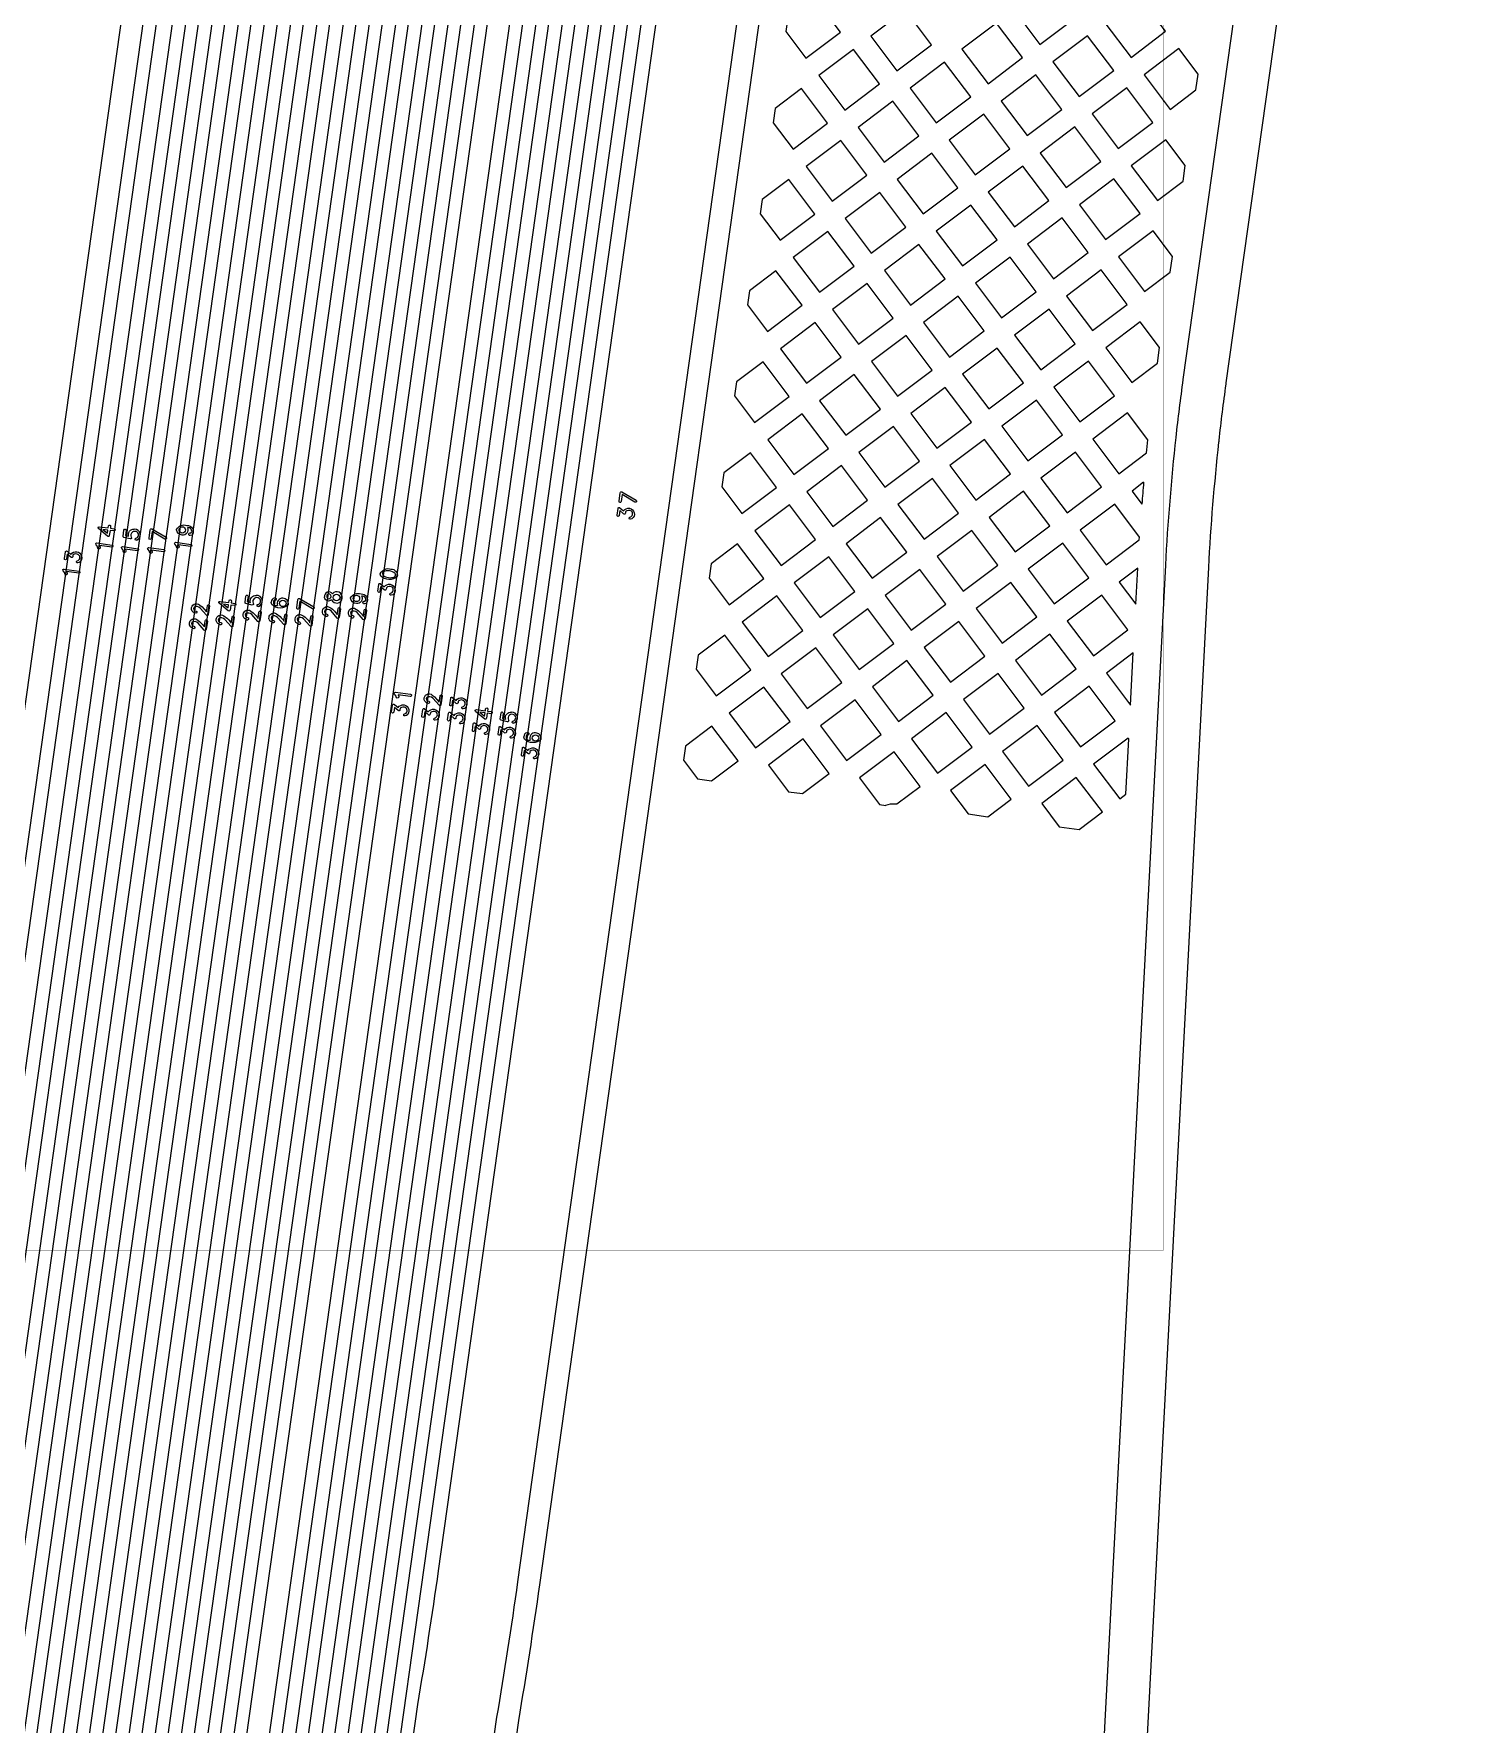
# Model space of a CAD drawing. Extents: x 150 to 463, y 50 to 272.
# Drawn here: x 200.52 to 207.08, y 160.93 to 168.73 of the extents above; entities that cross this region are included whole.
import ezdxf

# ---------------------------------------------------------------- set-up
doc = ezdxf.new("R2010")
doc.units = 0
for name, color, linetype in [('bak_bak_btr2-bcq4636', 9, 'Continuous'), ('bak_outline', 8, 'Continuous'), ('biaozhu1', 5, 'Continuous'), ('quyukuang', 6, 'Continuous')]:
    doc.layers.add(name, color=color, linetype=linetype)

msp = doc.modelspace()

# ---------------------------------------------------------------- linework, layer by layer
at = {"layer": 'bak_bak_btr2-bcq4636'}
for p, q in [((205.6391, 166.66), (205.5853, 166.6196)), ((205.5853, 166.6196), (205.6306, 166.5595)), ((205.6115, 166.2637), (205.5263, 166.1995)), ((205.6028, 166.098), (205.6115, 166.2637)), ((205.5263, 166.1995), (205.6028, 166.098)), ((205.591, 165.8727), (205.4673, 165.7795)), ((205.5784, 165.632), (205.591, 165.8727)), ((205.4673, 165.7795), (205.5784, 165.632))]:
    msp.add_line(p, q, dxfattribs=at)
for points in [[(197.7313, 176.243), (205.2841, 175.1815, -0.356301), (205.3224, 175.1308), (205.1661, 174.0018, -0.254367), (205.1339, 173.9662, 0.057694), (205.084, 173.9485, -0.021917), (205.076, 173.9449, 0.238795), (205.0018, 173.8598, -0.099756), (204.9688, 173.7616, 0.095513), (204.944, 173.6893), (204.9318, 173.6023, -0.198906), (204.8403, 173.4471, 0.10765), (204.7897, 173.3882, -0.199655), (204.4845, 173.1424, 0.090327), (204.3403, 173.0703, 0.167485), (204.1238, 172.7046), (204.0765, 172.3676, -0.147204), (203.8883, 171.9594, 0.147251), (203.7143, 171.5827), (201.9776, 159.2256, -0.090975)], [(200.8085, 159.3897), (202.6739, 172.6631, 0.198916), (202.5557, 173.1202), (202.2984, 173.4616, -0.200837), (202.2927, 173.484), (202.2994, 173.5319), (202.2617, 173.5819, -0.162415), (202.2459, 173.6433), (202.3044, 174.06, -0.441313), (202.3698, 174.0963, 1.409613), (202.2847, 174.5222, -0.328681), (202.2245, 174.5284, 0.345538), (201.9413, 174.5497, -0.387705), (201.8732, 174.56, 0.356789), (201.5884, 174.6195, -0.324835), (201.5291, 174.6281, 0.307569), (201.2745, 174.6729, -0.333433), (201.2149, 174.6864, 0.347764), (200.9349, 174.7417, -0.32815), (200.8749, 174.7514, 0.356132), (200.5863, 174.784, -0.385601), (200.5189, 174.7953, 0.366623)], [(200.0975, 174.6797, 0.149414), (200.1336, 174.5382, -0.05097), (200.1364, 174.5323, 0.124583), (200.3111, 174.3951, -0.127127), (200.7008, 174.085), (201.6135, 172.8738, -0.198996), (201.7315, 172.4179), (200.0287, 160.3019, -0.012848), (199.9408, 159.7753), (199.8943, 159.4443, -0.170085), (197.6678, 155.1352, 0.036039), (197.3116, 154.6933, 0.094193), (196.7135, 153.3478), (196.6963, 153.2688, 0.017656), (196.6469, 152.995), (190.1975, 107.1057, 0.197313)], [(190.1382, 107.1141), (196.5875, 153.0035, -0.017657), (196.6377, 153.2815), (196.6552, 153.3614, -0.130859), (197.626, 155.1782, 0.170248), (199.8355, 159.4564), (199.8818, 159.7859, 0.012866), (199.9693, 160.3103), (201.6721, 172.4263, 0.198996), (201.5657, 172.8377), (200.653, 174.0489, 0.127162), (200.2866, 174.3404, -0.122223), (200.0918, 174.4921, -0.174433), (200.0762, 174.5076, -0.034462), (200.0733, 174.511, 0.138387), (199.9569, 174.5998)], [(200.4712, 174.6153, 0.202262), (200.4983, 174.498, -0.1152), (200.5053, 174.485, 0.024082), (200.6118, 174.3706, -0.038219), (200.7818, 174.1777), (201.7096, 172.9457, -0.198783), (201.8502, 172.4013), (200.1474, 160.2853, -0.012779), (200.0591, 159.7553), (200.0132, 159.4268, -0.169928), (197.7531, 155.0504, 0.035783), (197.4103, 154.6249, 0.094144), (196.8306, 153.3211), (196.8135, 153.2435, 0.017658), (196.7655, 152.978), (190.3163, 107.0893, 0.19731)], [(190.2569, 107.0976), (196.7062, 152.9865, -0.017658), (196.755, 153.2562), (196.7722, 153.3346, -0.130433), (197.7099, 155.0919, -0.01794), (197.7113, 155.0933, 0.021406), (198.152, 155.5476, 0.148454), (199.9553, 159.4477), (200.0001, 159.7661, 0.012793), (200.088, 160.2936), (201.7908, 172.4096, 0.198786), (201.6617, 172.9096), (200.734, 174.1416, 0.038253), (200.5698, 174.3278, -0.024255), (200.4586, 174.4473, -0.137379), (200.4457, 174.4592, 0.143456), (200.3507, 174.5151)], [(200.8254, 174.5337, 0.193345), (200.8448, 174.3328, -0.06394), (200.8467, 174.3248, 0.028665), (200.9532, 174.1529), (201.8208, 172.998, -0.198502), (201.9725, 172.4101), (200.2661, 160.2686, -0.012713), (200.1773, 159.7354), (200.132, 159.409, -0.169765), (197.8384, 154.9658, 0.035528), (197.5089, 154.5565, 0.099432), (196.9307, 153.2178, 0.01763), (196.8842, 152.961), (190.435, 107.0726, 0.197297)], [(190.3757, 107.081), (196.8249, 152.9696, -0.01763), (196.8722, 153.2305, -0.135611), (197.7965, 155.0087, 0.021282), (198.2416, 155.4678, 0.148297), (200.0737, 159.4265, 0.00777), (200.0743, 159.4327, -0.015446), (200.0745, 159.4343), (200.1183, 159.746, 0.012731), (200.2068, 160.2769), (201.9131, 172.4185, 0.198499), (201.7729, 172.962), (200.9044, 174.1181, -0.02873), (200.7939, 174.2963, -0.106724), (200.7853, 174.307, -0.027329), (200.7707, 174.3405, -0.002186), (200.7641, 174.3536, 0.137636), (200.6554, 174.4621)], [(190.4972, 107.0841), (196.9436, 152.9524, -0.01762), (196.9894, 153.2049, -0.135414), (197.882, 154.9244, 0.006579), (198.0257, 155.0643, 0.014578), (198.3311, 155.3879, 0.147932), (200.1916, 159.4024, 0.006059), (200.1928, 159.4128, -0.027454), (200.1933, 159.416, -0.037766), (200.1936, 159.4204), (200.2366, 159.7263, 0.012633), (200.3253, 160.2591), (202.0434, 172.4839, 0.198697), (201.9181, 172.9692), (201.0345, 174.1415, -0.183075), (200.9809, 174.3248, 0.164766), (200.9493, 174.4329)], [(201.1061, 174.4174, 0.171345), (201.0449, 174.3143, -0.096418), (201.0403, 174.3028, 0.161902), (201.0824, 174.1775), (201.966, 173.0053, -0.198698), (202.1028, 172.4755), (200.3875, 160.2706, -0.013082), (200.2956, 159.7156), (200.254, 159.4192, -0.05642), (200.2538, 159.4125, -0.170182), (197.9238, 154.8815, 0.029886), (197.6524, 154.5509, 0.004213), (197.6076, 154.488, 0.099474), (197.0479, 153.1921, 0.017615), (197.0029, 152.9439), (190.5537, 107.0558, 0.197286)], [(201.4988, 174.4179, 0.170332), (201.5184, 174.2981, -0.131789), (201.5253, 174.2828), (201.6799, 174.0777, -0.198919), (201.7694, 173.7315), (201.7544, 173.6247, 0.198328), (201.8091, 173.4131), (202.1165, 173.0049, -0.198839), (202.2342, 172.5494), (200.3929, 159.4478, -0.090852), (199.4823, 156.7077, -0.05656), (198.4654, 155.2682, -0.014573), (198.153, 154.9368, -0.006425), (198.0092, 154.7972, 0.029594), (197.7498, 154.4804, 0.004216), (197.7061, 154.4192, 0.099847), (197.1642, 153.1617, 0.013588), (197.1294, 152.9769, 0.004004), (197.1222, 152.9297), (190.6728, 107.0395, 0.19729)], [(190.6134, 107.0478), (197.0702, 152.9867, -0.013572), (197.1056, 153.1744, -0.016115), (197.1061, 153.1761, -0.027791), (197.1066, 153.1793, -0.135195), (197.9675, 154.8403, 0.006448), (198.1107, 154.9793, 0.014576), (198.4207, 155.3082, 0.056555), (199.4298, 156.7365, 0.090852), (200.3335, 159.4562), (202.1749, 172.5578, 0.198838), (202.0686, 172.9689), (201.7612, 173.3771, -0.198329), (201.695, 173.6329), (201.71, 173.7399, 0.198918), (201.632, 174.0416), (201.4746, 174.2505, -0.123534), (201.4638, 174.2621, 0.156302), (201.358, 174.3261)], [(201.8324, 174.364, 0.168135), (201.8539, 174.2458), (201.8773, 174.2185, -0.215062), (201.9324, 174.0303), (201.8731, 173.6082, 0.198095), (201.9049, 173.4854), (202.253, 173.0235, -0.199002), (202.3624, 172.6004), (200.5117, 159.4314, -0.090872), (199.5874, 156.6496, -0.056548), (198.5549, 155.1883, -0.014571), (198.238, 154.8518, -0.004457), (198.1373, 154.7533, 0.022675), (198.0337, 154.6448, 0.022465), (197.8471, 154.4098, 0.004204), (197.8046, 154.3504, 0.085944), (197.3245, 153.3157, 0.024447), (197.2757, 153.0913, -0.020824), (197.2754, 153.089), (190.8008, 107.0215, 0.197275)], [(191.004, 107.1753), (197.4452, 153.0065, -0.03091), (197.4985, 153.2692, -0.085882), (197.9525, 154.2474, -0.004187), (197.9933, 154.3039, -0.02251), (198.1697, 154.5271, -0.022689), (198.2622, 154.6238, 0.004452), (198.3654, 154.7241, 0.014583), (198.6895, 155.0688, 0.056538), (199.7455, 156.5629, 0.090869), (200.6897, 159.4063), (202.5525, 172.6605, 0.198851), (202.4482, 173.0635), (202.0967, 173.53, -0.198939), (202.0763, 173.6086), (202.1487, 174.1238, -0.20099), (202.1918, 174.196, 0.014498), (202.2009, 174.2031), (202.2167, 174.2151, -0.16702), (202.2303, 174.2312, -0.005361), (202.2342, 174.2347, 0.140077), (202.2693, 174.3213)], [(190.7414, 107.0298), (197.2167, 153.1019, -0.024394), (197.2666, 153.3315, -0.091429), (197.7986, 154.445, -0.022477), (197.9887, 154.6843, -0.022647), (198.0959, 154.7966, 0.00445), (198.1957, 154.8942, 0.014569), (198.5102, 155.2282, 0.056557), (199.535, 156.6787, 0.090864), (200.4523, 159.4397), (202.3031, 172.6087, 0.199002), (202.2051, 172.9874), (201.8569, 173.4494, -0.198135), (201.8137, 173.6165), (201.8731, 174.0386, 0.215004), (201.8318, 174.1795), (201.7756, 174.2449, -0.052682), (201.7707, 174.2478, 0.121171), (201.703, 174.2765)], [(190.8852, 107.1915), (197.3264, 153.0229, -0.030934), (197.3826, 153.3004, -0.085915), (197.8541, 154.316, -0.004204), (197.896, 154.3746, -0.022473), (198.0791, 154.6056, -0.022666), (198.1789, 154.7101, 0.00446), (198.2808, 154.8092, 0.014574), (198.5999, 155.1486, 0.056553), (199.6404, 156.621, 0.090857), (200.571, 159.423), (202.4328, 172.6704, 0.198639), (202.3486, 172.9963), (201.9527, 173.5217, -0.198105), (201.9325, 173.6001), (202.004, 174.1099, -0.097183), (202.0038, 174.1224, 0.194175), (201.9747, 174.2588)], [(202.1293, 174.2348, 0.139654), (202.0713, 174.1442, -0.03308), (202.0677, 174.1112, -0.097907), (202.0632, 174.0995), (201.9919, 173.5918, 0.197705), (202.0006, 173.5577), (202.3965, 173.0324, -0.198647), (202.4922, 172.6621), (200.6304, 159.4147, -0.090866), (199.6928, 156.5919, -0.056549), (198.6446, 155.1086, -0.014574), (198.323, 154.7667, -0.004471), (198.2202, 154.6666, 0.02263), (198.1242, 154.5661, 0.022486), (197.9444, 154.3392, 0.004217), (197.903, 154.2813, 0.085871), (197.4404, 153.2846, 0.030903), (197.3858, 153.0147), (190.9446, 107.1832, 0.13433)], [(202.3656, 174.1923, 0.161697), (202.262, 174.1743), (202.2272, 174.1476, 0.199946), (202.2081, 174.1154), (202.1357, 173.6003, 0.199006), (202.1446, 173.5661), (202.4961, 173.0996, -0.198855), (202.6119, 172.6522), (200.7491, 159.398, -0.090875), (199.798, 156.5339, -0.056539), (198.7342, 155.0288, -0.014588), (198.4075, 154.6815, -0.004458), (198.3034, 154.5802, 0.022668), (198.2148, 154.4875, 0.022521), (198.0416, 154.2685, 0.00418), (198.0015, 154.2129, 0.085844), (197.5563, 153.2536, 0.030897), (197.5045, 152.9983), (191.0634, 107.1669, 0.134309)], [(200.3542, 174.1298, 0.165147), (200.4729, 174.0616, -0.114734), (200.4868, 174.0569, -0.145941), (200.6196, 173.9882, -0.077087), (200.6264, 173.982), (201.5177, 172.8016, -0.117926), (201.6098, 172.5906, -0.079299), (201.6111, 172.5214), (199.7578, 159.3434, -0.166082), (197.5806, 155.2177, 0.030727), (197.2633, 154.8329, 0.004291), (197.2131, 154.7619, 0.094312), (196.5964, 153.3736), (196.5791, 153.2945, 0.017683), (196.5282, 153.0119), (190.0788, 107.122, 0.197317)], [(202.7448, 173.9384, -2.551562), (202.9038, 173.8403, 0.248014), (202.7944, 173.7139, -0.121073), (202.7885, 173.7022, 0.032699), (202.7715, 173.6199), (202.7493, 173.462, 0.156344), (202.8186, 173.0592, -0.095443), (202.8717, 172.8813, -0.051998), (202.867, 172.7444), (200.9866, 159.3647, -0.105339), (199.7587, 155.9928, -0.0058), (199.728, 155.9448, -0.040157), (198.9131, 154.869, -0.014585), (198.577, 154.5115, -0.004164), (198.4772, 154.4139, 0.026104), (198.3758, 154.3066, 0.019914), (198.2357, 154.127, 0.004144), (198.1982, 154.0752, 0.008026), (198.1474, 153.999, 0.018978), (198.0367, 153.8123, 0.034871), (197.7906, 153.1821, 0.040718), (197.742, 152.9653), (191.3009, 107.1341, 0.134255)], [(201.0459, 159.3563), (202.929, 172.7555, 0.15641), (202.872, 173.087, -0.1563), (202.8087, 173.4544), (202.8226, 173.5529, -0.198954), (202.9575, 173.7817), (203.0589, 173.8581, 0.056266), (203.0908, 173.8883, 0.162456), (203.0838, 174.0109)], [(190.0194, 107.1304), (196.4688, 153.0204, -0.017683), (196.5205, 153.3072), (196.5381, 153.3886, -0.130764), (197.537, 155.2588, -0.015801), (197.5435, 155.2654, 0.021526), (197.9726, 155.707, 0.143837), (199.6985, 159.3526), (201.5517, 172.5298, 0.079607), (201.5508, 172.5803, 0.117777), (201.4699, 172.7655), (200.5831, 173.9402, -0.028079), (200.5806, 173.9424, 0.148147), (200.4776, 173.9976, -0.113249), (200.4631, 173.9973, 0.164963), (200.33, 173.9636)], [(191.2415, 107.1424), (197.6827, 152.9736, -0.040773), (197.7334, 153.2002, -0.03499), (197.9837, 153.8402, -0.01905), (198.0971, 154.0316, -0.00808), (198.1493, 154.11, -0.004148), (198.1875, 154.1626, -0.019886), (198.3304, 154.3457, -0.026069), (198.4359, 154.4574, 0.004159), (198.5349, 154.5541, 0.014583), (198.8685, 154.9091, 0.040174), (199.6779, 155.9777, 0.005829), (199.708, 156.0247, 0.014662), (199.956, 156.4471, 0.090874), (200.9272, 159.373), (202.8076, 172.7527, 0.051888), (202.812, 172.8769, 0.094545), (202.7654, 173.0315, -0.156316), (202.6899, 173.4703), (202.7121, 173.6283, -0.063546), (202.759, 173.8, 0.17017), (202.7469, 173.9315, -0.066663), (202.7448, 173.9384)], [(191.8765, 107.0544), (198.2966, 152.7357, -0.034935), (198.3113, 152.8038), (198.391, 153.0824, -0.065949), (198.6359, 153.6441, -0.04457), (199.0154, 154.1235), (199.1404, 154.2552, 0.00857), (199.3485, 154.4825, 0.00976), (199.5769, 154.749, 0.011377), (199.83, 155.0706, -0.013202), (199.8308, 155.0716, 0.046541), (200.3775, 155.8803), (200.5189, 156.1384, 0.090863), (201.562, 159.2836), (203.3302, 171.8647, -0.198947), (203.5216, 172.1899, 0.198393), (203.6611, 172.4269), (203.7468, 173.037, -0.172955), (203.9599, 173.4439, 0.164678), (204.1511, 173.7951, -0.135781), (204.1506, 173.8124, 0.142501), (204.119, 173.9488)], [(204.2957, 173.9328, 0.162645), (204.2138, 173.7975, -0.064133), (204.211, 173.7897, -0.166576), (204.0005, 173.3998, 0.172915), (203.8062, 173.0286), (203.7204, 172.4185, -0.198512), (203.5575, 172.142, 0.19886), (203.3895, 171.8564), (201.6214, 159.2753, -0.090863), (200.5715, 156.1096), (200.4301, 155.8514, -0.046512), (199.8775, 155.0341, -0.011365), (199.623, 154.7107, -0.009756), (199.3932, 154.4425, -0.008562), (199.1839, 154.214), (199.0589, 154.0823, 0.044548), (198.6862, 153.6115, 0.065732), (198.4487, 153.0659), (198.3689, 152.787, 0.034919), (198.356, 152.7272), (191.9359, 107.0461, 0.134094)], [(203.2474, 173.9628, 0.141329), (203.1776, 173.9102, -0.058196), (203.1732, 173.9056, -0.048869), (203.1429, 173.8575, -0.066056), (203.095, 173.8102), (202.9935, 173.7338, 0.198946), (202.8819, 173.5445), (202.8681, 173.446, 0.156302), (202.9252, 173.1147, -0.156409), (202.9884, 172.7471), (201.1053, 159.348, -0.105342)], [(191.5978, 107.0931), (198.018, 152.7751, -0.034933), (198.0406, 152.8817), (198.1203, 153.1601, -0.120556), (198.7368, 154.2393), (198.9358, 154.4493, 0.008583), (199.1378, 154.6697, 0.040001), (199.9787, 155.7794, -0.024259), (199.9815, 155.7834, -0.01633), (199.9831, 155.7861, 0.005148), (200.0135, 155.8339, 0.011098), (200.2117, 156.1658, 0.00357), (200.2719, 156.274, 0.090865), (201.2833, 159.3229), (203.0516, 171.9048, -0.156117), (203.2567, 172.3302, 0.057318), (203.3108, 172.4018, 0.09793), (203.4158, 172.7039), (203.5577, 173.7132, -0.080926), (203.5575, 173.7303, 0.154137), (203.5373, 173.848)], [(200.4987, 173.8547, -0.131934), (200.5418, 173.8257), (201.3876, 172.7035, -0.117142), (201.4491, 172.563, -0.047663), (201.4496, 172.544), (199.5968, 159.3676, -0.16642)], [(202.037, 159.2174), (202.2909, 161.0235, 0.007265), (202.3867, 161.6402), (203.7638, 171.439, -0.123035), (203.9837, 171.9819, 0.115513), (204.1322, 172.335, -0.2149), (204.6858, 173.1591, 0.143725), (204.9059, 173.4122, -0.118422), (204.9591, 173.4799, 0.189154), (205.0522, 173.7083, -1.595882), (205.2945, 173.6579, 0.105261), (205.2572, 173.4817, -0.041252), (205.2568, 173.4772, 0.06056), (205.2531, 173.3752, -0.163408), (205.2407, 173.2586, -0.148153), (204.8703, 172.8399, 0.211386), (204.4953, 172.2729, -0.115584), (204.2813, 171.7649, 0.12297), (204.1285, 171.3876), (202.7514, 161.589, -0.007235), (202.6544, 160.9643), (202.4017, 159.1664, -0.09163)], [(203.7149, 173.823, 0.155105), (203.663, 173.7147, -0.077182), (203.6583, 173.6991), (203.5164, 172.6898, -0.097992), (203.3984, 172.3503, -0.057483), (203.33, 172.2599, 0.155911), (203.1522, 171.8907), (201.384, 159.3088, -0.094372), (200.3, 156.1156, -0.011096), (200.0995, 155.7799, -0.005099), (200.0683, 155.7308, -0.022444), (200.0658, 155.7271, -0.014718), (200.0643, 155.7247, -0.040004), (199.2135, 154.602, -0.008569), (199.0096, 154.3794), (198.8105, 154.1694, 0.120556), (198.2179, 153.1321), (198.1383, 152.8537, 0.034937), (198.1186, 152.761), (191.6984, 107.079, 0.13416)], [(192.1141, 107.0216), (198.5314, 152.6832, -0.034439), (198.5445, 152.7455), (198.6218, 153.0164, -0.065396), (198.8389, 153.5164, -0.044202), (199.1897, 153.9582), (199.3148, 154.0899, 0.008558), (199.5282, 154.3228, 0.009748), (199.7622, 154.5963, 0.011263), (200.0197, 154.9229, 0.046322), (200.588, 155.765), (200.7296, 156.0234, 0.090846), (201.7995, 159.2502), (203.5585, 171.7662, -0.180859), (203.6989, 172.0248, 0.180187), (203.8984, 172.393), (203.9616, 172.8427, -0.320742), (204.4044, 173.3081, 0.320328), (204.6684, 173.5862), (204.6787, 173.6597, -0.118634), (204.6778, 173.6748, -0.012346), (204.6803, 173.6866, 0.137936), (204.6506, 173.7873)], [(204.8079, 173.7735, 0.183009), (204.7418, 173.6633, -0.078962), (204.7384, 173.6537), (204.7278, 173.5779, -0.320611), (204.4154, 173.2492, 0.320577), (204.021, 172.8344), (203.9578, 172.3846, -0.180283), (203.7381, 171.9795, 0.180777), (203.6178, 171.7578), (201.8588, 159.2419, -0.090846), (200.7822, 155.9946), (200.6406, 155.7362, -0.046295), (200.0664, 154.8854, -0.011218), (199.8083, 154.5579, -0.00974), (199.5729, 154.283, -0.008553), (199.3583, 154.0486), (199.1657, 153.8435, 0.0362), (198.8893, 153.4839, 0.065149), (198.6795, 152.9999), (198.6022, 152.7292, 0.03444), (198.5908, 152.6749), (192.1734, 107.0132, 0.134032)], [(191.7578, 107.0709), (198.1779, 152.7524, -0.035072), (198.196, 152.8372), (198.2757, 153.1156, -0.120543), (198.8539, 154.128), (199.0533, 154.338, 0.008577), (199.2588, 154.5624, 0.009763), (199.4843, 154.8254, 0.030179), (200.1142, 155.6911, -0.031889), (200.1164, 155.6941, -0.033025), (200.1183, 155.6975, 0.005133), (200.1505, 155.7479, 0.011099), (200.3524, 156.086, 0.002151), (200.3893, 156.1517, 0.092271), (201.4433, 159.3002), (203.2115, 171.8819, -0.198644), (203.4492, 172.2856, 0.198515), (203.5424, 172.4438), (203.6754, 173.3903, -0.118608), (203.7708, 173.632, 0.054059), (203.7819, 173.6807)], [(191.9953, 107.038), (198.4142, 152.7106, -0.034708), (198.4276, 152.773), (198.5065, 153.0495, -0.065644), (198.7373, 153.5801, -0.044401), (199.1025, 154.0407), (199.2275, 154.1725, 0.008572), (199.4385, 154.4028, 0.009755), (199.6697, 154.6728, 0.011331), (199.9252, 154.9973, 0.046431), (200.4828, 155.8226), (200.6242, 156.0808, 0.090862), (201.6808, 159.2671), (203.4398, 171.7831, -0.180605), (203.62, 172.1151, 0.180296), (203.7797, 172.4099), (203.8655, 173.02, -0.040988), (203.8858, 173.11, -0.135214), (203.9587, 173.2218), (204.3009, 173.5243), (204.3083, 173.6411)], [(203.8794, 173.5985, 0.112276), (203.7895, 173.5486, 0.089201), (203.7348, 173.3819), (203.6017, 172.4354, -0.198871), (203.485, 172.2375, 0.198447), (203.2709, 171.8735), (201.5027, 159.2919, -0.094371), (200.4044, 156.0562, -0.011094), (200.2012, 155.7159, -0.005118), (200.1684, 155.6647, -0.029288), (200.1664, 155.6619, -0.030349), (200.1647, 155.6588, -0.039947), (199.3035, 154.5225, -0.00857), (199.0968, 154.2968), (198.8974, 154.0868, 0.120543), (198.3333, 153.0991), (198.2536, 152.8206, 0.035073), (198.2373, 152.744), (191.8172, 107.0625, 0.134126)], [(204.4289, 173.5488), (204.3509, 173.4885), (203.9984, 173.1769, 0.135173), (203.9429, 173.0918, 0.040825), (203.9249, 173.0117), (203.8391, 172.4016, -0.180386), (203.6593, 172.0699, 0.180548), (203.4991, 171.7748), (201.7401, 159.2588, -0.090862), (200.6768, 156.052), (200.5353, 155.7938, -0.046402), (199.972, 154.9597, -0.011284), (199.7158, 154.6345, -0.009751), (199.4832, 154.3629, -0.008565), (199.271, 154.1312), (199.0762, 153.9234, 0.036416), (198.7877, 153.5477, 0.065432), (198.5641, 153.033), (198.4852, 152.7564, 0.034708), (198.4735, 152.7021), (192.0547, 107.0297, 0.134064)], [(201.1646, 159.3396), (203.0818, 172.9808, 0.067852)], [(202.7333, 172.6547), (200.8678, 159.3813, -0.090873)], [(206.5405, 172.2574), (205.8204, 167.1336, 0.008042), (205.7873, 166.8669, 0.014489), (205.7394, 166.2779), (205.3647, 159.1292, -0.021821)], [(203.0196, 172.1078), (201.224, 159.3313, -0.105339)], [(201.9182, 159.2339), (203.6549, 171.5911, -0.1473)], [(202.5027, 159.1439), (202.7564, 160.9493, 0.007207), (202.8536, 161.5746), (204.2307, 171.3736, -0.126807)]]:
    msp.add_lwpolyline(points, format="xyb", dxfattribs=at)
for points in [[(205.0404, 168.8381), (205.1607, 168.6785), (205.3203, 168.7988), (205.2001, 168.9584)], [(203.9886, 168.7385), (204.0808, 168.6161), (204.2406, 168.7365), (204.1203, 168.8961), (203.9978, 168.8038)], [(205.4605, 168.7791), (205.5808, 168.6195), (205.7405, 168.7399), (205.6203, 168.8995)], [(204.3807, 168.7168), (204.5011, 168.557), (204.6607, 168.6773), (204.5404, 168.8371)], [(204.8009, 168.6576), (204.9212, 168.498), (205.0808, 168.6183), (204.9605, 168.7779)], [(205.2209, 168.5986), (205.3412, 168.439), (205.5008, 168.5593), (205.3806, 168.7189)], [(204.141, 168.5362), (204.2614, 168.3764), (204.4212, 168.4968), (204.3008, 168.6566)], [(205.641, 168.5396), (205.7613, 168.3799), (205.8799, 168.4693), (205.89, 168.5415), (205.8008, 168.66)], [(204.5614, 168.4771), (204.6816, 168.3175), (204.8413, 168.4378), (204.721, 168.5974)], [(203.9296, 168.3184), (204.0219, 168.1959), (204.1815, 168.3162), (204.0611, 168.476), (203.9388, 168.3838)], [(204.9814, 168.4181), (205.1017, 168.2585), (205.2613, 168.3788), (205.141, 168.5384)], [(205.4015, 168.3591), (205.5217, 168.1994), (205.6814, 168.3197), (205.5611, 168.4793)], [(204.3217, 168.2965), (204.4419, 168.1369), (204.6017, 168.2573), (204.4814, 168.4169)], [(204.7419, 168.2376), (204.8621, 168.078), (205.0218, 168.1982), (204.9015, 168.3579)], [(204.0821, 168.116), (204.2024, 167.9564), (204.362, 168.0767), (204.2417, 168.2363)], [(205.1619, 168.1785), (205.2822, 168.0189), (205.4418, 168.1392), (205.3215, 168.2988)], [(205.582, 168.1195), (205.7022, 167.9599), (205.8209, 168.0493), (205.831, 168.1212), (205.7416, 168.2398)], [(204.5022, 168.057), (204.6225, 167.8973), (204.7822, 168.0177), (204.6619, 168.1774)], [(204.9224, 167.998), (205.0426, 167.8384), (205.2023, 167.9587), (205.082, 168.1183)], [(203.8706, 167.8984), (203.9629, 167.7759), (204.1225, 167.8961), (204.0022, 168.0558), (203.8797, 167.9635)], [(205.3424, 167.939), (205.4627, 167.7794), (205.6223, 167.8997), (205.502, 168.0593)], [(204.2626, 167.8765), (204.3829, 167.7168), (204.5425, 167.8371), (204.4222, 167.9967)], [(204.6827, 167.8174), (204.803, 167.6578), (204.9627, 167.7782), (204.8424, 167.9378)], [(205.1029, 167.7585), (205.2232, 167.5989), (205.3828, 167.7192), (205.2625, 167.8788)], [(204.0231, 167.6959), (204.1434, 167.5363), (204.303, 167.6566), (204.1827, 167.8162)], [(205.5229, 167.6995), (205.6433, 167.5397), (205.7618, 167.629), (205.7719, 167.7011), (205.6825, 167.8197)], [(204.4431, 167.6369), (204.5634, 167.4773), (204.723, 167.5976), (204.6028, 167.7572)], [(204.8632, 167.5779), (204.9835, 167.4183), (205.1432, 167.5386), (205.023, 167.6983)], [(203.8115, 167.4783), (203.9038, 167.3558), (204.0634, 167.4761), (203.9432, 167.6357), (203.8207, 167.5434)], [(205.2834, 167.5189), (205.4038, 167.3592), (205.5634, 167.4795), (205.443, 167.6392)], [(204.2036, 167.4564), (204.3239, 167.2968), (204.4835, 167.4171), (204.3632, 167.5767)], [(204.6236, 167.3974), (204.7439, 167.2377), (204.9035, 167.358), (204.7833, 167.5176)], [(205.0437, 167.3383), (205.1641, 167.1786), (205.3239, 167.299), (205.2035, 167.4587)], [(203.9641, 167.2759), (204.0843, 167.1163), (204.244, 167.2366), (204.1237, 167.3962)], [(205.464, 167.2793), (205.5843, 167.1196), (205.7028, 167.2089), (205.7129, 167.2811), (205.6236, 167.3995)], [(204.3841, 167.2169), (204.5044, 167.0572), (204.664, 167.1775), (204.5437, 167.3371)], [(204.8042, 167.1578), (204.9245, 166.9981), (205.0842, 167.1183), (204.9638, 167.2781)], [(205.2243, 167.0986), (205.3446, 166.939), (205.5044, 167.0594), (205.3841, 167.219)], [(203.7525, 167.0583), (203.8448, 166.9358), (204.0044, 167.056), (203.8841, 167.2157), (203.7616, 167.1234)], [(204.1446, 167.0363), (204.2648, 166.8767), (204.4245, 166.997), (204.3042, 167.1566)], [(204.5646, 166.9773), (204.685, 166.8175), (204.8446, 166.9378), (204.7242, 167.0976)], [(204.9848, 166.9181), (205.1051, 166.7585), (205.2647, 166.8788), (205.1444, 167.0384)], [(203.905, 166.8558), (204.0253, 166.6962), (204.1849, 166.8165), (204.0646, 166.9761)], [(204.3251, 166.7968), (204.4455, 166.637), (204.6051, 166.7573), (204.4847, 166.9171)], [(204.7452, 166.7376), (204.8655, 166.578), (205.0251, 166.6983), (204.9048, 166.8579)], [(203.6934, 166.6382), (203.7858, 166.5157), (203.9454, 166.636), (203.8251, 166.7956), (203.7026, 166.7033)], [(205.1653, 166.6786), (205.2856, 166.519), (205.4452, 166.6393), (205.3249, 166.7989)], [(204.0855, 166.6163), (204.2059, 166.4565), (204.3655, 166.5768), (204.2451, 166.7366)], [(204.5057, 166.5571), (204.626, 166.3975), (204.7856, 166.5178), (204.6653, 166.6774)], [(204.9257, 166.4981), (205.046, 166.3385), (205.2056, 166.4587), (205.0854, 166.6184)], [(203.846, 166.4358), (203.9664, 166.276), (204.126, 166.3963), (204.0056, 166.5561)], [(205.3458, 166.4391), (205.4661, 166.2794), (205.6189, 166.3946), (205.6197, 166.4076), (205.5054, 166.5593)], [(204.2661, 166.3766), (204.3864, 166.217), (204.546, 166.3373), (204.4258, 166.4969)], [(204.6862, 166.3176), (204.8065, 166.158), (204.9661, 166.2782), (204.8458, 166.4379)], [(203.6344, 166.2179), (203.7267, 166.0954), (203.8864, 166.2158), (203.7661, 166.3756), (203.6436, 166.2833)], [(205.1062, 166.2585), (205.2265, 166.0989), (205.3861, 166.2192), (205.2659, 166.3788)], [(204.0266, 166.1961), (204.1469, 166.0365), (204.3065, 166.1568), (204.1862, 166.3164)], [(204.4467, 166.1371), (204.5669, 165.9774), (204.7266, 166.0977), (204.6063, 166.2573)], [(203.7869, 166.0155), (203.9072, 165.8559), (204.067, 165.9763), (203.9467, 166.1359)], [(204.8667, 166.078), (204.987, 165.9184), (205.1466, 166.0387), (205.0263, 166.1983)], [(205.2868, 166.019), (205.407, 165.8594), (205.5667, 165.9797), (205.4464, 166.1393)], [(204.2071, 165.9566), (204.3274, 165.7969), (204.487, 165.9172), (204.3667, 166.0768)], [(204.6272, 165.8975), (204.7474, 165.7379), (204.9071, 165.8582), (204.7868, 166.0178)], [(203.5753, 165.7979), (203.6677, 165.6754), (203.8273, 165.7956), (203.707, 165.9553), (203.5845, 165.8629)], [(203.9674, 165.7759), (204.0877, 165.6163), (204.2475, 165.7367), (204.1272, 165.8963)], [(205.0472, 165.8385), (205.1675, 165.6789), (205.3271, 165.7992), (205.2068, 165.9588)], [(204.3876, 165.717), (204.5079, 165.5574), (204.6675, 165.6777), (204.5472, 165.8373)], [(204.8077, 165.658), (204.928, 165.4984), (205.0876, 165.6186), (204.9673, 165.7783)], [(203.7279, 165.5954), (203.8482, 165.4358), (204.0078, 165.5561), (203.8875, 165.7157)], [(205.2277, 165.5989), (205.348, 165.4393), (205.5076, 165.5596), (205.3873, 165.7192)], [(204.1479, 165.5364), (204.2682, 165.3768), (204.428, 165.4972), (204.3077, 165.6568)], [(204.5681, 165.4775), (204.6884, 165.3179), (204.848, 165.4381), (204.7277, 165.5978)], [(203.5163, 165.3778), (203.5809, 165.2921), (203.6455, 165.2831), (203.7682, 165.3756), (203.648, 165.5352), (203.5255, 165.4429)], [(204.9882, 165.4184), (205.1085, 165.2588), (205.2681, 165.3791), (205.1478, 165.5387)], [(203.9084, 165.3559), (204.0009, 165.2331), (204.0655, 165.224), (204.1883, 165.3166), (204.068, 165.4762)], [(205.4082, 165.3594), (205.5286, 165.1996), (205.5568, 165.2209), (205.5702, 165.4765), (205.5678, 165.4797)], [(204.7486, 165.2379), (204.8298, 165.1302), (204.9208, 165.1174), (205.0285, 165.1986), (204.9083, 165.3582)], [(205.1687, 165.1789), (205.2499, 165.0712), (205.3411, 165.0583), (205.4487, 165.1394), (205.3283, 165.2992)]]:
    msp.add_lwpolyline(points, close=True, dxfattribs=at)
for points in [[(205.4048, 166.8591), (205.5251, 166.6995), (205.6519, 166.7951, -0.001505), (205.6583, 166.8552), (205.5646, 166.9795)], [(204.3284, 165.2969), (204.421, 165.1741), (204.4497, 165.17), (204.4498, 165.1703, -0.11372), (204.4942, 165.1774), (204.5008, 165.1765), (204.6085, 165.2576), (204.4882, 165.4172)]]:
    msp.add_lwpolyline(points, format="xyb", close=True, dxfattribs=at)
msp.add_arc((215.9264, 165.7463), 10.3278, 174.92424, 175.48412, dxfattribs=at)
at = {"layer": 'bak_outline'}
msp.add_lwpolyline([(198.3624, 107.5992), (205.4819, 158.2565, 0.021809), (205.5648, 159.1243), (205.9393, 166.2675, -0.014503), (205.9865, 166.8454, -0.002809), (205.9873, 166.8533, -0.00798), (206.0195, 167.1117), (206.0204, 167.1182), (207.0765, 174.6334, 0.410507), (206.6502, 175.1917), (197.1357, 176.5287, 0.145242), (196.574, 176.4383), (196.354, 176.3327, 0.250757), (195.7973, 175.5707), (193.877, 161.907, -0.255094), (192.1522, 159.6081), (190.4296, 158.8238, 0.256396), (187.5499, 154.9692), (180.6639, 105.9726, 0.207725)], format="xyb", dxfattribs=at)
at = {"layer": 'biaozhu1'}
for p, q in [((200.8378, 166.4426), (200.8595, 166.4248)), ((201.3948, 166.0985), (201.4165, 166.0806)), ((202.5774, 165.5995), (202.599, 165.5816))]:
    msp.add_line(p, q, dxfattribs=at)
for points in [[(203.2192, 166.5721), (203.2248, 166.6117, -0.542898), (203.2324, 166.6153), (203.2976, 166.5773, -1), (203.2926, 166.5687), (203.2337, 166.6029)], [(203.2337, 166.6029), (203.2291, 166.5707, -1), (203.2192, 166.5721)], [(203.2233, 166.5291), (203.2202, 166.507, -1), (203.2103, 166.5084)], [(203.2103, 166.5084), (203.2147, 166.5396, -0.6037), (203.223, 166.5426), (203.24, 166.5279, -1.209515), (203.2788, 166.4913)], [(203.276, 166.5264, 0.373162), (203.2496, 166.5246), (203.2486, 166.5175, -0.6037), (203.2403, 166.5145), (203.2233, 166.5291)], [(203.2788, 166.4913), (203.2719, 166.4894, -1), (203.2693, 166.499, 0.637709), (203.276, 166.5264)], [(200.9315, 166.4114), (200.9355, 166.4397, -1), (200.9454, 166.4383), (200.9421, 166.4145), (200.9568, 166.411, -0.523098), (200.9834, 166.4436)], [(201.0512, 166.4018), (201.0568, 166.4414, -0.542898), (201.0644, 166.4449), (201.1296, 166.407, -1), (201.1246, 166.3983), (201.0657, 166.4326)], [(201.178, 166.4425, -0.374501), (201.2261, 166.461, -0.585447), (201.2518, 166.4188, -0.20629), (201.2487, 166.4164), (201.2417, 166.4145)], [(201.2287, 166.4498, -0.595777), (201.2044, 166.4167, -0.357833), (201.1781, 166.4406, -0.098492), (201.178, 166.4425)], [(201.2417, 166.4145, -1.48706), (201.2441, 166.4255, 0.775817), (201.2287, 166.4498)], [(200.8068, 166.3716, -0.70811), (200.8111, 166.38), (200.8804, 166.3702, -1), (200.879, 166.3603), (200.8231, 166.3682)], [(200.8262, 166.3609, -1.523284), (200.8148, 166.3625), (200.8068, 166.3716)], [(200.8231, 166.3682, -0.06902), (200.8237, 166.367), (200.8262, 166.3609)], [(200.9255, 166.3549, -0.70811), (200.9298, 166.3633), (200.9991, 166.3536, -1), (200.9978, 166.3437), (200.9418, 166.3515)], [(200.9973, 166.4293, 0.820187), (200.9696, 166.407, -0.738988), (200.9646, 166.3989), (200.9354, 166.4058, -0.393885), (200.9315, 166.4114)], [(200.9931, 166.3923, -1), (200.9905, 166.402, 0.637756), (200.9973, 166.4293)], [(201.0657, 166.4326), (201.0612, 166.4004, -1), (201.0512, 166.4018)], [(201.1704, 166.3748, -0.70811), (201.1747, 166.3831), (201.2441, 166.3734, -1), (201.2427, 166.3635), (201.1867, 166.3714)], [(201.1899, 166.3641, -1.523284), (201.1785, 166.3656), (201.1704, 166.3748)], [(201.1867, 166.3714, -0.06902), (201.1874, 166.3702), (201.1899, 166.3641)], [(200.674, 166.3285), (200.6709, 166.3064, -1), (200.661, 166.3078)], [(200.661, 166.3078), (200.6654, 166.339, -0.6037), (200.6737, 166.3419), (200.6907, 166.3273, -1.205824), (200.7296, 166.2907)], [(200.7267, 166.3258, 0.372972), (200.7003, 166.324), (200.6993, 166.3169, -0.6037), (200.691, 166.3139), (200.674, 166.3285)], [(200.7296, 166.2907), (200.7226, 166.2888, -1), (200.72, 166.2984, 0.637756), (200.7267, 166.3258)], [(200.945, 166.3442, -1.523284), (200.9335, 166.3458), (200.9255, 166.3549)], [(200.9418, 166.3515, -0.06902), (200.9425, 166.3504), (200.945, 166.3442)], [(201.046, 166.351, -0.70811), (201.0503, 166.3593), (201.1197, 166.3496, -1), (201.1183, 166.3397), (201.0623, 166.3475)], [(201.0655, 166.3403, -1.523284), (201.054, 166.3418), (201.046, 166.351)], [(201.0623, 166.3475, -0.06902), (201.063, 166.3464), (201.0655, 166.3403)], [(200.6549, 166.2514, -0.70811), (200.6593, 166.2597), (200.7286, 166.25, -1), (200.7272, 166.2401), (200.6713, 166.248)], [(200.6744, 166.2407, -1.523284), (200.663, 166.2422), (200.6549, 166.2514)], [(200.6713, 166.248, -0.06902), (200.6719, 166.2468), (200.6744, 166.2407)], [(202.1965, 166.2254, -0.40158), (202.1201, 166.2276), (202.118, 166.2365, -0.098492), (202.1179, 166.2384)], [(202.1179, 166.2384, -0.384874), (202.1672, 166.2595, -0.474538), (202.1965, 166.2254)], [(201.5597, 166.1243, 0.820187), (201.532, 166.102, -0.738988), (201.527, 166.0938), (201.4979, 166.1008, -0.393885), (201.494, 166.1064)], [(201.494, 166.1064), (201.498, 166.1347, -1), (201.5079, 166.1333), (201.5045, 166.1095), (201.5193, 166.106, -0.523098), (201.5459, 166.1385)], [(201.6311, 166.1269, -1.487277), (201.6288, 166.1159, 0.775086), (201.6442, 166.0917)], [(201.8933, 166.1179, -0.644413), (201.8608, 166.1292, -0.100349), (201.8607, 166.1312)], [(201.8892, 166.1395, 0.610192), (201.872, 166.1401), (201.8707, 166.1306)], [(202.0318, 166.1341, -0.595777), (202.0075, 166.101, -0.357833), (201.9813, 166.125, -0.098492), (201.9812, 166.1269)], [(201.9812, 166.1269, -0.374501), (202.0292, 166.1454, -0.585447), (202.0549, 166.1032, -0.20629), (202.0518, 166.1008), (202.0448, 166.0989)], [(202.0448, 166.0989, -1.48706), (202.0472, 166.1099, 0.775817), (202.0318, 166.1341)], [(202.1196, 166.1784), (202.1165, 166.1564, -1), (202.1066, 166.1577)], [(202.1066, 166.1577), (202.1109, 166.1889, -0.6037), (202.1192, 166.1919), (202.1362, 166.1772, -1.209515), (202.1751, 166.1406)], [(202.1723, 166.1757, 0.373162), (202.1459, 166.1739), (202.1448, 166.1668, -0.6037), (202.1365, 166.1638), (202.1196, 166.1784)], [(202.1751, 166.1406), (202.1681, 166.1387, -1), (202.1655, 166.1483, 0.637709), (202.1723, 166.1757)], [(201.2475, 166.0752, -0.68802), (201.2847, 166.0945), (201.2938, 166.0875, -0.052743), (201.2945, 166.0868), (201.3163, 166.062)], [(201.2666, 166.0559, -0.325521), (201.2478, 166.0726, -0.137927), (201.2475, 166.0752)], [(201.2588, 166.0837, 0.57044), (201.268, 166.0658, -1), (201.2666, 166.0559)], [(201.3163, 166.062), (201.3204, 166.0909, -1), (201.3303, 166.0895), (201.3247, 166.0499, -0.647611), (201.316, 166.0473), (201.2873, 166.0798, 0.340994), (201.2588, 166.0837)], [(201.3613, 166.0231, -0.537211), (201.3899, 166.0472, -0.132571), (201.4301, 166.01)], [(201.4855, 166.0455, -0.537211), (201.5141, 166.0697, -0.132571), (201.5543, 166.0324)], [(201.4968, 166.0541, 0.571268), (201.506, 166.0362, -1.541194), (201.4994, 166.0274), (201.4932, 166.0312, -0.080439), (201.492, 166.0322, -0.290969), (201.4882, 166.0369), (201.4858, 166.0428, -0.139623), (201.4855, 166.0455)], [(201.5543, 166.0324), (201.5583, 166.0613, -1), (201.5683, 166.0599), (201.5627, 166.0203, -0.647348), (201.5539, 166.0177), (201.5253, 166.0502, 0.341987), (201.4968, 166.0541)], [(201.5556, 166.0873, -1), (201.553, 166.097, 0.637756), (201.5597, 166.1243)], [(201.6046, 166.0322, -0.537211), (201.6333, 166.0563, -0.132571), (201.6735, 166.0191)], [(201.6944, 166.0961, -0.420821), (201.6174, 166.0965), (201.6153, 166.1053, -0.098492), (201.6152, 166.1072)], [(201.6735, 166.0191), (201.6775, 166.048, -1), (201.6875, 166.0466), (201.6819, 166.007, -0.647348), (201.6731, 166.0044), (201.6445, 166.0369, 0.341987), (201.616, 166.0408)], [(201.7247, 166.0252, -0.537211), (201.7534, 166.0493, -0.132571), (201.7936, 166.0121)], [(201.7469, 166.1113), (201.7424, 166.079, -1), (201.7325, 166.0804)], [(201.7325, 166.0804), (201.7381, 166.12, -0.542898), (201.7456, 166.1236), (201.8109, 166.0856, -1), (201.8058, 166.077), (201.7469, 166.1113)], [(201.8509, 166.0618, -0.537211), (201.8796, 166.0859, -0.132571), (201.9198, 166.0486)], [(201.8622, 166.0704, 0.571268), (201.8715, 166.0524, -1.541194), (201.8648, 166.0437), (201.8587, 166.0474, -0.080439), (201.8575, 166.0484, -0.290969), (201.8537, 166.0531), (201.8513, 166.0591, -0.139623), (201.8509, 166.0618)], [(201.9198, 166.0486), (201.9238, 166.0775, -1), (201.9337, 166.0761), (201.9282, 166.0365, -0.647348), (201.9194, 166.0339), (201.8907, 166.0664, 0.341987), (201.8622, 166.0704)], [(201.971, 166.0548, -0.537211), (201.9996, 166.0789, -0.132571), (202.0399, 166.0416)], [(201.9823, 166.0634, 0.571268), (201.9916, 166.0454, -1.541194), (201.9849, 166.0367), (201.9788, 166.0404, -0.080439), (201.9776, 166.0414, -0.290969), (201.9738, 166.0461), (201.9714, 166.0521, -0.139623), (201.971, 166.0548)], [(202.0399, 166.0416), (202.0439, 166.0705, -1), (202.0538, 166.0691), (202.0482, 166.0295, -0.647348), (202.0395, 166.0269), (202.0108, 166.0594, 0.341987), (201.9823, 166.0634)], [(201.2377, 166.0058, -0.537211), (201.2664, 166.03, -0.132571), (201.3066, 165.9927)], [(201.249, 166.0144, 0.571268), (201.2583, 165.9965, -1.541194), (201.2517, 165.9877), (201.2455, 165.9915, -0.080439), (201.2443, 165.9925, -0.290969), (201.2405, 165.9972), (201.2381, 166.0031, -0.139623), (201.2377, 166.0058)], [(201.3066, 165.9927), (201.3106, 166.0216, -1), (201.3205, 166.0202), (201.315, 165.9806, -0.647348), (201.3062, 165.978), (201.2776, 166.0105, 0.341987), (201.249, 166.0144)], [(201.3726, 166.0317, 0.571268), (201.3818, 166.0137, -1.541194), (201.3752, 166.005), (201.369, 166.0087, -0.080439), (201.3678, 166.0097, -0.290969), (201.3641, 166.0145), (201.3616, 166.0204, -0.139623), (201.3613, 166.0231)], [(201.4301, 166.01), (201.4342, 166.0388, -1), (201.4441, 166.0374), (201.4385, 165.9978, -0.647348), (201.4297, 165.9953), (201.4011, 166.0278, 0.341987), (201.3726, 166.0317)], [(201.616, 166.0408, 0.571268), (201.6252, 166.0229, -1.541194), (201.6186, 166.0141), (201.6124, 166.0178, -0.080439), (201.6112, 166.0189, -0.290969), (201.6074, 166.0236), (201.605, 166.0295, -0.139623), (201.6046, 166.0322)], [(201.736, 166.0338, 0.571268), (201.7453, 166.0159, -1.541194), (201.7386, 166.0071), (201.7325, 166.0108, -0.080439), (201.7313, 166.0119, -0.290969), (201.7275, 166.0166), (201.7251, 166.0225, -0.139623), (201.7247, 166.0252)], [(201.7936, 166.0121), (201.7976, 166.041, -1), (201.8075, 166.0396), (201.802, 166, -0.647348), (201.7932, 165.9974), (201.7645, 166.0299, 0.341987), (201.736, 166.0338)], [(202.1838, 165.6835, -0.703193), (202.1882, 165.6918), (202.2575, 165.6821, -1), (202.2561, 165.6722), (202.2002, 165.68)], [(202.2034, 165.6728, -1.522622), (202.1919, 165.6743), (202.1838, 165.6835)], [(202.2002, 165.68, -0.073031), (202.2009, 165.6788), (202.2034, 165.6728)], [(202.3207, 165.6593, -0.68802), (202.3579, 165.6786), (202.367, 165.6715, -0.052743), (202.3677, 165.6709), (202.3895, 165.6461)], [(202.3399, 165.64, -0.325521), (202.321, 165.6567, -0.137927), (202.3207, 165.6593)], [(202.332, 165.6678, 0.57044), (202.3413, 165.6499, -1), (202.3399, 165.64)], [(202.3895, 165.6461), (202.3936, 165.675, -1), (202.4035, 165.6736), (202.3979, 165.634, -0.647611), (202.3892, 165.6314), (202.3605, 165.6639, 0.340994), (202.332, 165.6678)], [(202.4382, 165.6339), (202.4426, 165.6651, -0.6037), (202.4509, 165.6681), (202.4679, 165.6534, -1.205824), (202.5068, 165.6168)], [(202.1704, 165.6013), (202.1748, 165.6324, -0.6037), (202.1831, 165.6354), (202.2001, 165.6208, -1.209515), (202.239, 165.5841)], [(202.1834, 165.6219), (202.1803, 165.5999, -1), (202.1704, 165.6013)], [(202.2362, 165.6192, 0.373162), (202.2097, 165.6175), (202.2087, 165.6103, -0.6037), (202.2004, 165.6073), (202.1834, 165.6219)], [(202.239, 165.5841), (202.232, 165.5822, -1), (202.2294, 165.5919, 0.637709), (202.2362, 165.6192)], [(202.3228, 165.6021), (202.3197, 165.58, -1), (202.3098, 165.5814)], [(202.3098, 165.5814), (202.3141, 165.6126, -0.6037), (202.3225, 165.6156), (202.3395, 165.6009, -1.209515), (202.3783, 165.5643)], [(202.3755, 165.5994, 0.373162), (202.3491, 165.5976), (202.3481, 165.5905, -0.6037), (202.3397, 165.5875), (202.3228, 165.6021)], [(202.3783, 165.5643), (202.3713, 165.5624, -1), (202.3687, 165.572, 0.637709), (202.3755, 165.5994)], [(202.4415, 165.5853), (202.4384, 165.5632, -1), (202.4285, 165.5646)], [(202.4285, 165.5646), (202.4328, 165.5957, -0.6037), (202.4412, 165.5987), (202.4582, 165.5841, -1.209515), (202.497, 165.5474)], [(202.4512, 165.6546), (202.4481, 165.6326, -1), (202.4382, 165.6339)], [(202.4942, 165.5826, 0.373162), (202.4678, 165.5808), (202.4668, 165.5737, -0.6037), (202.4584, 165.5707), (202.4415, 165.5853)], [(202.5039, 165.6519, 0.372972), (202.4775, 165.6501), (202.4765, 165.643, -0.6037), (202.4682, 165.64), (202.4512, 165.6546)], [(202.497, 165.5474), (202.49, 165.5456, -1), (202.4874, 165.5552, 0.637709), (202.4942, 165.5826)], [(202.5068, 165.6168), (202.4998, 165.6149, -1), (202.4972, 165.6245, 0.637756), (202.5039, 165.6519)], [(202.7368, 165.586, 0.820187), (202.7091, 165.5636, -0.738988), (202.7041, 165.5555), (202.675, 165.5624, -0.393885), (202.6711, 165.568)], [(202.6711, 165.568), (202.675, 165.5963, -1), (202.6849, 165.5949), (202.6816, 165.5711), (202.6963, 165.5676, -0.523098), (202.7229, 165.6002)], [(202.7326, 165.5489, -1), (202.73, 165.5586, 0.637756), (202.7368, 165.586)], [(202.5426, 165.5156), (202.547, 165.5467, -0.6037), (202.5553, 165.5497), (202.5723, 165.5351, -1.209515), (202.6112, 165.4984)], [(202.5556, 165.5363), (202.5525, 165.5142, -1), (202.5426, 165.5156)], [(202.6083, 165.5336, 0.373162), (202.5819, 165.5318), (202.5809, 165.5247, -0.6037), (202.5726, 165.5217), (202.5556, 165.5363)], [(202.6112, 165.4984), (202.6042, 165.4966, -1), (202.6016, 165.5062, 0.637709), (202.6083, 165.5336)], [(202.6613, 165.4987), (202.6657, 165.5298, -0.6037), (202.674, 165.5328), (202.691, 165.5182, -1.209515), (202.7298, 165.4815)], [(202.6743, 165.5193), (202.6712, 165.4973, -1), (202.6613, 165.4987)], [(202.727, 165.5166, 0.373162), (202.7006, 165.5149), (202.6996, 165.5077, -0.6037), (202.6913, 165.5047), (202.6743, 165.5193)], [(202.7298, 165.4815), (202.7229, 165.4796, -1), (202.7203, 165.4893, 0.637709), (202.727, 165.5166)], [(202.7966, 165.5061, -1.487277), (202.7942, 165.4951, 0.775086), (202.8096, 165.4708)], [(202.7689, 165.4029), (202.7733, 165.434, -0.6037), (202.7816, 165.437), (202.7986, 165.4224, -1.209515), (202.8374, 165.3857)], [(202.8599, 165.4752, -0.420821), (202.7828, 165.4756), (202.7808, 165.4844, -0.098492), (202.7807, 165.4864)], [(202.8346, 165.4208, 0.373162), (202.8082, 165.4191), (202.8072, 165.4119, -0.6037), (202.7989, 165.4089), (202.7819, 165.4236)], [(202.7819, 165.4236), (202.7788, 165.4015, -1), (202.7689, 165.4029)], [(202.8374, 165.3857), (202.8305, 165.3838, -1), (202.8279, 165.3935, 0.637709), (202.8346, 165.4208)]]:
    msp.add_lwpolyline(points, format="xyb", dxfattribs=at)
for points in [[(200.8178, 166.4461, -0.760502), (200.8217, 166.455), (200.8629, 166.4492), (200.8642, 166.4584, -1), (200.8741, 166.457), (200.8728, 166.4478), (200.891, 166.4452, -1), (200.8896, 166.4353), (200.8714, 166.4379), (200.8681, 166.4146, -0.589065), (200.86, 166.4114)], [(202.1279, 166.2379), (202.1294, 166.2316, 0.272352), (202.1842, 166.2239, 0.311921), (202.1864, 166.2397, 0.272464), (202.1316, 166.2474), (202.1285, 166.2417)], [(201.3748, 166.102, -0.760502), (201.3787, 166.1108), (201.4199, 166.105), (201.4212, 166.1142, -1), (201.4311, 166.1128), (201.4298, 166.1036), (201.448, 166.1011, -1), (201.4466, 166.0912), (201.4284, 166.0937), (201.4251, 166.0704, -0.589065), (201.417, 166.0672)], [(202.5573, 165.603, -0.760502), (202.5612, 165.6118), (202.6025, 165.606), (202.6038, 165.6152, -1), (202.6137, 165.6138), (202.6124, 165.6046), (202.6305, 165.6021, -1), (202.6291, 165.5922), (202.611, 165.5947), (202.6077, 165.5714, -0.589065), (202.5996, 165.5682)]]:
    msp.add_lwpolyline(points, format="xyb", close=True, dxfattribs=at)
for points in [[(200.8595, 166.4248), (200.8615, 166.4393), (200.8378, 166.4426)], [(201.4165, 166.0806), (201.4185, 166.0951), (201.3948, 166.0985)], [(202.599, 165.5816), (202.6011, 165.5961), (202.5774, 165.5995)]]:
    msp.add_lwpolyline(points, dxfattribs=at)
for centre, radius in [((201.2047, 166.44), 0.0149), ((201.916, 166.1289), 0.0155), ((202.0078, 166.1244), 0.0149), ((201.6682, 166.1015), 0.0149), ((202.8337, 165.4806), 0.0149)]:
    msp.add_circle(centre, radius, dxfattribs=at)
for centre, radius, start, end in [((200.9847, 166.4173), 0.0263, 288.55169, 92.93467), ((201.5472, 166.1123), 0.0263, 288.55169, 92.93467), ((201.6348, 166.1076), 0.0197, 100.9192, 181.21218), ((201.8809, 166.1339), 0.0204, 36.41476, 187.74175), ((201.8807, 166.1335), 0.0104, 196.18321, 35.176), ((201.9169, 166.1289), 0.026, 205.03764, 138.9604), ((201.6653, 166.1017), 0.0233, 82.16625, 205.31219), ((201.6691, 166.0993), 0.0255, 352.76454, 91.513), ((202.7243, 165.5739), 0.0263, 288.55169, 92.93467), ((202.8003, 165.4868), 0.0197, 100.9192, 181.21218), ((202.8307, 165.4808), 0.0233, 82.16625, 205.31219), ((202.8346, 165.4784), 0.0255, 352.76454, 91.513)]:
    msp.add_arc(centre, radius, start, end, dxfattribs=at)
at = {"layer": 'quyukuang', "const_width": 0.001}
msp.add_lwpolyline([(195.2304, 163.1168), (195.2304, 175.4304), (205.7286, 175.4304), (205.7286, 163.1168)], close=True, dxfattribs=at)

doc.saveas('drawing.dxf')
